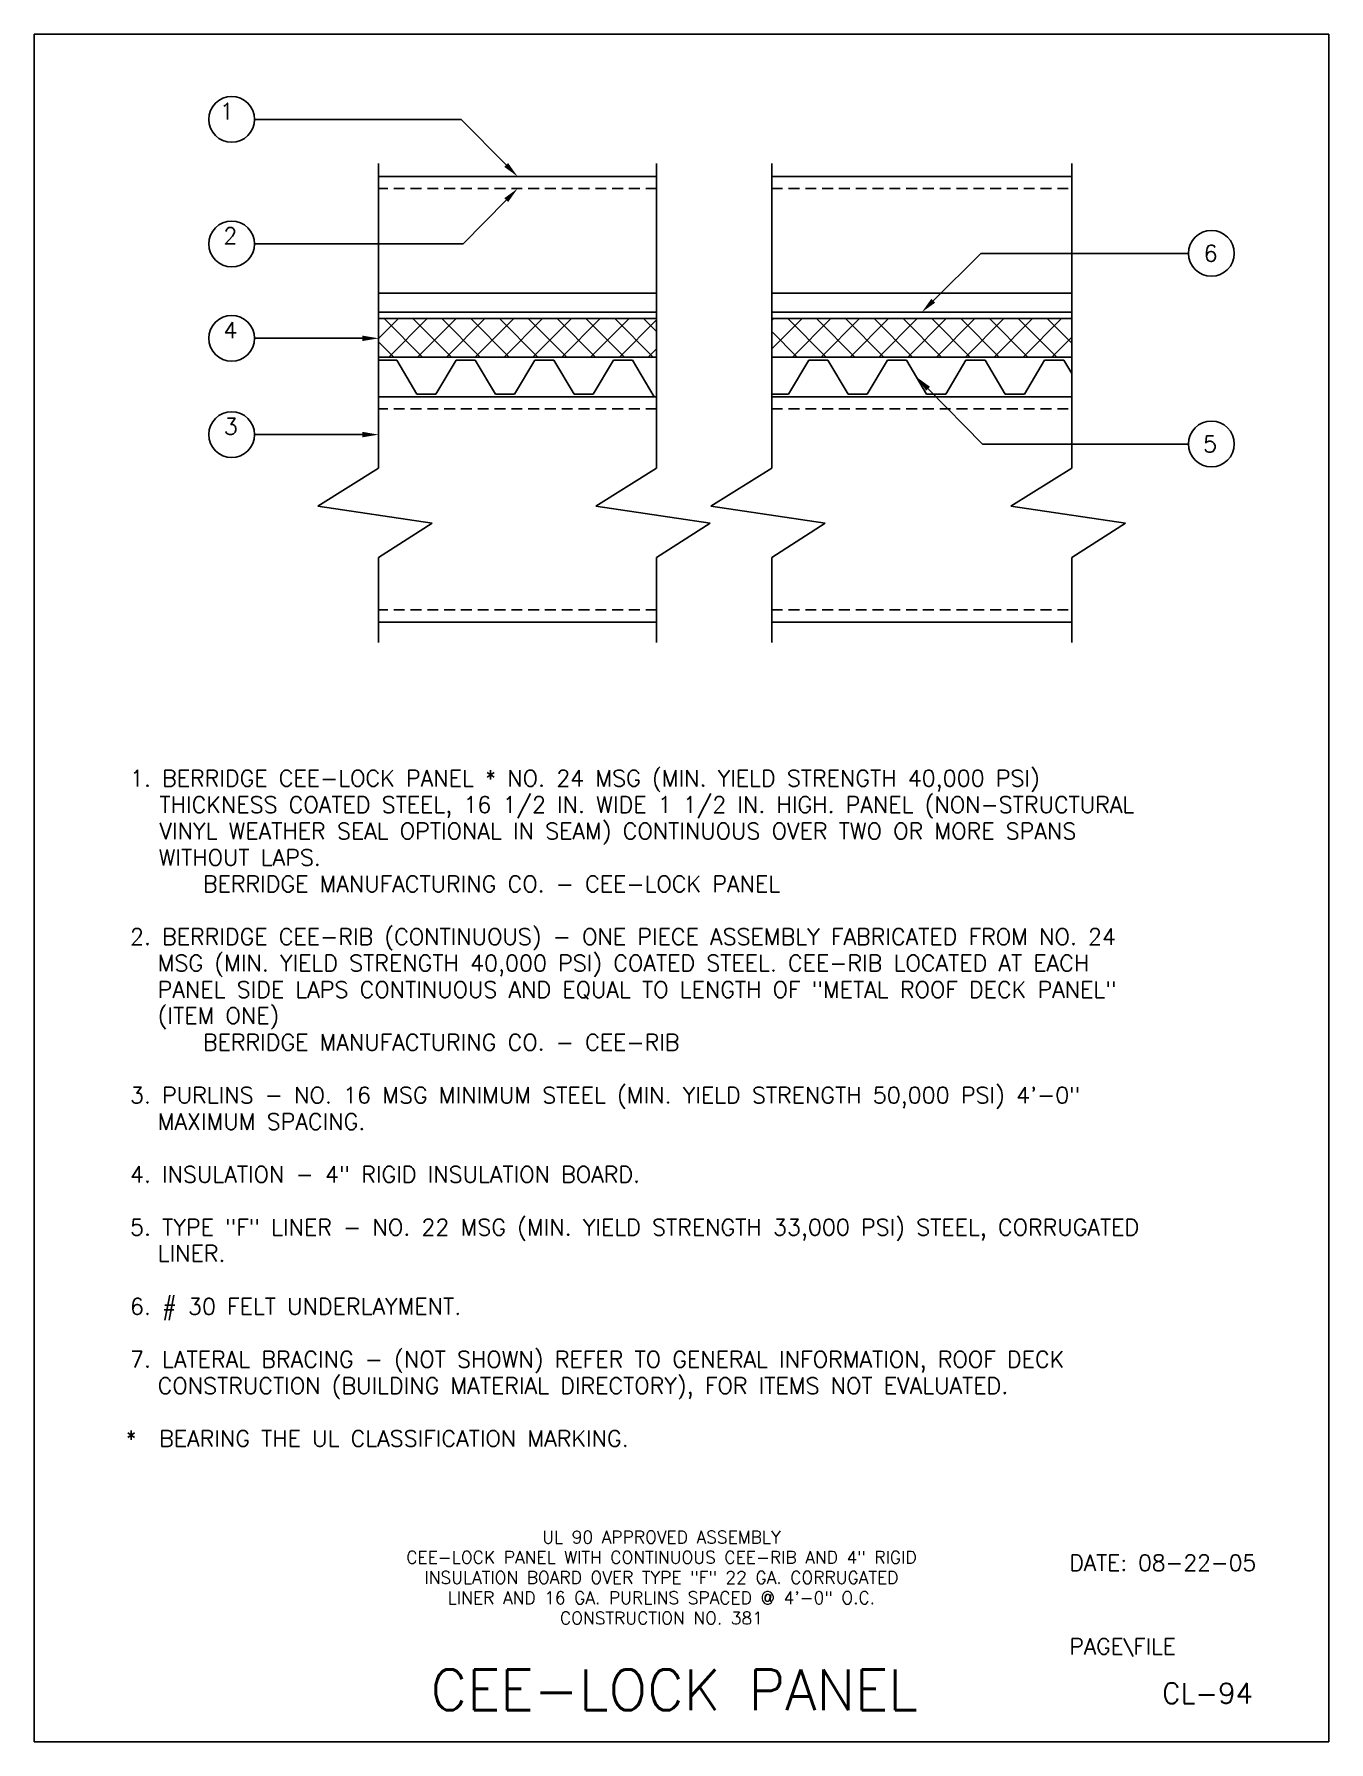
# Model space of a CAD drawing. Extents: x 0 to 21.8, y 0 to 28.8.
import ezdxf
from ezdxf.enums import TextEntityAlignment as Align

# ---------------------------------------------------------------- set-up
doc = ezdxf.new("R2010")
doc.units = 0
doc.header["$LTSCALE"] = 0.366658
doc.header["$MEASUREMENT"] = 0
doc.linetypes.add('HIDDENX2', pattern=[0.75, 0.5, -0.25])
doc.layers.get('0').update_dxf_attribs({"linetype": 'CONTINUOUS'})
for name, color, linetype in [('1', 7, 'CONTINUOUS'), ('BORDER', 7, 'CONTINUOUS'), ('CMP-FLSH', 7, 'CONTINUOUS'), ('DIM-TXT', 7, 'CONTINUOUS'), ('STRCTR', 7, 'CONTINUOUS')]:
    doc.layers.add(name, color=color, linetype=linetype)
doc.styles.add('AU101S01', font='SIMPLEX.SHX')
doc.styles.add('ROMANS', font='romans', dxfattribs={"height": 0.275})

# ---------------------------------------------------------------- blocks, each defined once
blk = doc.blocks.new('*X0')
at = {"color": 0, "linetype": 'CONTINUOUS'}
for p, q in [((12.426, 21.663), (12.76, 21.996)), ((13.167, 21.348), (12.519, 21.996)), ((12.598, 21.348), (13.246, 21.996)), ((13.653, 21.348), (13.005, 21.996)), ((13.084, 21.348), (13.732, 21.996)), ((14.139, 21.348), (13.491, 21.996)), ((13.57, 21.348), (14.218, 21.996)), ((14.626, 21.348), (13.978, 21.996)), ((14.056, 21.348), (14.704, 21.996)), ((15.112, 21.348), (14.464, 21.996)), ((14.543, 21.348), (15.191, 21.996)), ((15.598, 21.348), (14.95, 21.996)), ((15.029, 21.348), (15.677, 21.996)), ((16.084, 21.348), (15.436, 21.996)), ((15.515, 21.348), (16.163, 21.996)), ((16.57, 21.348), (15.922, 21.996)), ((16.001, 21.348), (16.649, 21.996)), ((17.056, 21.348), (16.408, 21.996)), ((16.487, 21.348), (17.113, 21.975)), ((17.113, 21.777), (16.894, 21.996)), ((19.055, 21.972), (19.08, 21.996)), ((19.055, 21.486), (19.566, 21.996)), ((19.973, 21.348), (19.325, 21.996)), ((19.404, 21.348), (20.052, 21.996)), ((20.459, 21.348), (19.811, 21.996)), ((19.89, 21.348), (20.538, 21.996)), ((20.945, 21.348), (20.297, 21.996)), ((20.376, 21.348), (21.024, 21.996)), ((21.432, 21.348), (20.784, 21.996)), ((20.862, 21.348), (21.51, 21.996)), ((21.918, 21.348), (21.27, 21.996)), ((21.348, 21.348), (21.996, 21.996)), ((22.404, 21.348), (21.756, 21.996)), ((21.835, 21.348), (22.483, 21.996)), ((22.89, 21.348), (22.242, 21.996)), ((22.321, 21.348), (22.969, 21.996)), ((23.376, 21.348), (22.728, 21.996)), ((22.807, 21.348), (23.455, 21.996)), ((23.862, 21.348), (23.214, 21.996)), ((23.293, 21.348), (23.941, 21.996)), ((24.115, 21.582), (23.7, 21.996)), ((12.681, 21.348), (12.426, 21.604)), ((19.487, 21.348), (19.055, 21.78)), ((23.779, 21.348), (24.115, 21.684)), ((16.973, 21.348), (17.113, 21.489))]:
    blk.add_line(p, q, dxfattribs=at)

msp = doc.modelspace()

# ---------------------------------------------------------------- linework, layer by layer
at = {"color": 5, "linetype": 'CONTINUOUS'}
for p, q in [((0, 0), (0, 28.793)), ((0, 28.793), (21.835, 28.793)), ((21.835, 28.793), (21.835, 0)), ((21.835, 0), (0, 0))]:
    msp.add_line(p, q, dxfattribs=at)
at = {"layer": 'CMP-FLSH', "color": 1, "linetype": 'CONTINUOUS'}
for p, q in [((10.498, 26.392), (5.81, 26.392)), ((12.44, 26.392), (17.499, 26.392)), ((10.498, 24.427), (5.81, 24.427)), ((17.499, 24.427), (12.44, 24.427))]:
    msp.add_line(p, q, dxfattribs=at)
at = {"layer": 'CMP-FLSH', "color": 9, "linetype": 'HIDDENX2'}
for p, q in [((10.498, 26.19), (5.81, 26.19)), ((12.44, 26.19), (17.499, 26.19))]:
    msp.add_line(p, q, dxfattribs=at)
at = {"layer": 'CMP-FLSH', "color": 6, "linetype": 'CONTINUOUS'}
for p, q in [((10.498, 24.104), (5.81, 24.104)), ((17.499, 24.104), (12.44, 24.104))]:
    msp.add_line(p, q, dxfattribs=at)
at = {"layer": 'DIM-TXT', "color": 3, "linetype": 'CONTINUOUS'}
for p, q in [((7.202, 27.356), (3.717, 27.356)), ((7.961, 26.587), (7.202, 27.356)), ((7.961, 25.994), (7.233, 25.255)), ((7.233, 25.255), (3.717, 25.255)), ((15.164, 24.298), (15.963, 25.096)), ((15.963, 25.096), (19.468, 25.096)), ((5.535, 23.664), (3.717, 23.664)), ((15.075, 22.815), (15.995, 21.882)), ((5.535, 22.041), (3.717, 22.041)), ((15.995, 21.882), (19.468, 21.882))]:
    msp.add_line(p, q, dxfattribs=at)
for centre in [(3.331, 27.356), (3.331, 25.255), (19.854, 25.097), (3.331, 23.664), (3.331, 22.041), (19.854, 21.883)]:
    msp.add_circle(centre, 0.386, dxfattribs=at)
for points in [[(7.993, 26.62), (7.928, 26.555), (8.154, 26.392)], [(7.928, 26.026), (7.994, 25.962), (8.154, 26.19)], [(15.197, 24.266), (15.132, 24.331), (14.97, 24.104)], [(5.535, 23.71), (5.535, 23.618), (5.81, 23.664)], [(15.043, 22.783), (15.108, 22.847), (14.882, 23.011)], [(5.535, 22.087), (5.535, 21.995), (5.81, 22.041)]]:
    msp.add_solid(points, dxfattribs=at)
at = {"layer": 'STRCTR', "color": 2, "linetype": 'CONTINUOUS'}
for p, q in [((5.81, 26.612), (5.81, 21.476)), ((10.498, 26.612), (10.498, 21.476)), ((12.44, 26.612), (12.44, 21.476)), ((17.499, 26.612), (17.499, 21.476)), ((5.81, 21.476), (4.782, 20.835)), ((10.498, 21.476), (9.47, 20.835)), ((12.44, 21.476), (11.412, 20.835)), ((17.499, 21.476), (16.471, 20.835)), ((4.782, 20.835), (6.714, 20.547)), ((9.47, 20.835), (11.401, 20.547)), ((11.412, 20.835), (13.343, 20.547)), ((16.471, 20.835), (18.403, 20.547)), ((6.714, 20.547), (5.81, 19.97)), ((11.401, 20.547), (10.498, 19.97)), ((13.343, 20.547), (12.44, 19.97)), ((18.403, 20.547), (17.499, 19.97)), ((5.81, 19.97), (5.81, 18.533)), ((10.498, 19.97), (10.498, 18.533)), ((12.44, 19.97), (12.44, 18.533)), ((17.499, 19.97), (17.499, 18.533))]:
    msp.add_line(p, q, dxfattribs=at)
at = {"layer": 'STRCTR', "color": 4, "linetype": 'CONTINUOUS'}
for p, q in [((10.498, 23.996), (5.81, 23.996)), ((12.44, 23.996), (17.499, 23.996)), ((10.498, 23.348), (5.81, 23.348)), ((12.44, 23.348), (17.499, 23.348)), ((5.81, 23.297), (6.026, 23.297)), ((6.114, 23.297), (6.026, 23.297)), ((6.114, 23.297), (6.453, 22.724)), ((6.777, 22.724), (7.116, 23.297)), ((7.116, 23.297), (7.351, 23.297)), ((7.44, 23.297), (7.351, 23.297)), ((7.44, 23.297), (7.779, 22.724)), ((8.103, 22.724), (8.442, 23.297)), ((8.442, 23.297), (8.677, 23.297)), ((8.766, 23.297), (8.677, 23.297)), ((8.766, 23.297), (9.105, 22.724)), ((9.429, 22.724), (9.768, 23.297)), ((9.768, 23.297), (10.003, 23.297)), ((10.092, 23.297), (10.003, 23.297)), ((10.092, 23.297), (10.458, 22.678)), ((12.724, 22.724), (13.063, 23.297)), ((13.063, 23.297), (13.298, 23.297)), ((13.387, 23.297), (13.298, 23.297)), ((13.387, 23.297), (13.726, 22.724)), ((14.05, 22.724), (14.389, 23.297)), ((14.389, 23.297), (14.624, 23.297)), ((14.713, 23.297), (14.624, 23.297)), ((14.713, 23.297), (15.052, 22.724)), ((15.376, 22.724), (15.715, 23.297)), ((15.715, 23.297), (15.95, 23.297)), ((16.039, 23.297), (15.95, 23.297)), ((16.039, 23.297), (15.95, 23.297)), ((16.039, 23.297), (16.378, 22.724)), ((16.702, 22.724), (17.041, 23.297)), ((17.041, 23.297), (17.276, 23.297)), ((17.365, 23.297), (17.276, 23.297)), ((17.365, 23.297), (17.499, 23.07)), ((5.81, 22.678), (10.498, 22.678)), ((6.453, 22.724), (6.777, 22.724)), ((7.779, 22.724), (8.103, 22.724)), ((9.105, 22.724), (9.429, 22.724)), ((12.44, 22.724), (12.724, 22.724)), ((12.44, 22.678), (17.499, 22.678)), ((13.726, 22.724), (14.05, 22.724)), ((15.052, 22.724), (15.376, 22.724)), ((16.378, 22.724), (16.702, 22.724)), ((10.498, 18.879), (5.81, 18.879)), ((12.44, 18.879), (17.499, 18.879))]:
    msp.add_line(p, q, dxfattribs=at)
at = {"layer": 'STRCTR', "color": 9, "linetype": 'HIDDENX2'}
for p, q in [((10.498, 22.475), (5.81, 22.475)), ((12.44, 22.475), (17.499, 22.475)), ((10.498, 19.085), (5.81, 19.085)), ((12.44, 19.085), (17.499, 19.085))]:
    msp.add_line(p, q, dxfattribs=at)

# ---------------------------------------------------------------- block references
at = {"layer": 'STRCTR', "color": 4, "linetype": 'CONTINUOUS'}
msp.add_blockref('*X0', (-6.616, 2), dxfattribs=at)

# ---------------------------------------------------------------- texts
at = {"layer": '1', "color": 7, "style": 'AU101S01'}
for s, p in [('DATE: 08-22-05', (17.461, 2.884)), ('PAGE\\FILE', (17.461, 1.475))]:
    msp.add_text(s, height=0.27, dxfattribs=at).set_placement(p)
at = {"layer": 'BORDER', "color": 3, "linetype": 'CONTINUOUS', "style": 'ROMANS'}
for s, p in [('UL 90 APPROVED ASSEMBLY', (10.579, 3.347)), ('CEE-LOCK PANEL WITH CONTINUOUS CEE-RIB AND 4" RIGID', (10.579, 3.006)), ('INSULATION BOARD OVER TYPE "F" 22 GA. CORRUGATED', (10.579, 2.665)), ('LINER AND 16 GA. PURLINS SPACED @ 4\'-0" O.C.', (10.579, 2.324)), ('CONSTRUCTION NO. 381', (10.579, 1.982))]:
    msp.add_text(s, height=0.21075, dxfattribs=at).set_placement(p, align=Align.CENTER)
at = {"layer": 'BORDER', "color": 5, "style": 'ROMANS'}
msp.add_text('CEE-LOCK PANEL', height=0.6875, dxfattribs=at).set_placement((10.794, 0.878), align=Align.MIDDLE)
at = {"layer": 'BORDER', "color": 2, "linetype": 'CONTINUOUS', "style": 'ROMANS'}
msp.add_text('CL-94', height=0.3438, dxfattribs=at).set_placement((19.79, 0.82), align=Align.MIDDLE)
at = {"layer": 'DIM-TXT', "color": 3, "linetype": 'CONTINUOUS', "style": 'ROMANS'}
for s, p in [('1', (3.365, 27.356)), ('2', (3.426, 25.255)), ('4', (3.428, 23.664)), ('3', (3.435, 22.041))]:
    msp.add_text(s, height=0.275, dxfattribs=at).set_placement(p, align=Align.RIGHT)
msp.add_text('6', height=0.275, rotation=360, dxfattribs=at).set_placement((19.725, 24.959))
for s, p in [('5', (19.715, 21.744)), ('1. BERRIDGE CEE-LOCK PANEL * NO. 24 MSG (MIN. YIELD STRENGTH 40,000 PSI)', (1.616, 16.109)), ('   THICKNESS COATED STEEL, 16 1/2 IN. WIDE 1 1/2 IN. HIGH. PANEL (NON-STRUCTURAL', (1.498, 15.664)), ('   VINYL WEATHER SEAL OPTIONAL IN SEAM) CONTINUOUS OVER TWO OR MORE SPANS', (1.498, 15.219)), ('   WITHOUT LAPS.', (1.486, 14.773)), ('      BERRIDGE MANUFACTURING CO. - CEE-LOCK PANEL', (1.616, 14.328)), ('2. BERRIDGE CEE-RIB (CONTINUOUS) - ONE PIECE ASSEMBLY FABRICATED FROM NO. 24', (1.616, 13.438)), ('   MSG (MIN. YIELD STRENGTH 40,000 PSI) COATED STEEL. CEE-RIB LOCATED AT EACH', (1.469, 12.992)), ('   PANEL SIDE LAPS CONTINUOUS AND EQUAL TO LENGTH OF "METAL ROOF DECK PANEL"', (1.469, 12.547)), ('   (ITEM ONE)', (1.469, 12.107)), ('      BERRIDGE MANUFACTURING CO. - CEE-RIB', (1.616, 11.657)), ('3. PURLINS - NO. 16 MSG MINIMUM STEEL (MIN. YIELD STRENGTH 50,000 PSI) 4\'-0"', (1.616, 10.766)), ('   MAXIMUM SPACING.', (1.469, 10.321)), ('4. INSULATION - 4" RIGID INSULATION BOARD.', (1.616, 9.43)), ('5. TYPE "F" LINER - NO. 22 MSG (MIN. YIELD STRENGTH 33,000 PSI) STEEL, CORRUGATED', (1.617, 8.539)), ('   LINER.', (1.469, 8.097)), ('6. # 30 FELT UNDERLAYMENT.', (1.616, 7.203)), ('7. LATERAL BRACING - (NOT SHOWN) REFER TO GENERAL INFORMATION, ROOF DECK', (1.616, 6.312)), ('   CONSTRUCTION (BUILDING MATERIAL DIRECTORY), FOR ITEMS NOT EVALUATED.', (1.469, 5.867)), ('*  BEARING THE UL CLASSIFICATION MARKING.', (1.542, 4.977))]:
    msp.add_text(s, height=0.275, dxfattribs=at).set_placement(p)

doc.saveas('drawing.dxf')
